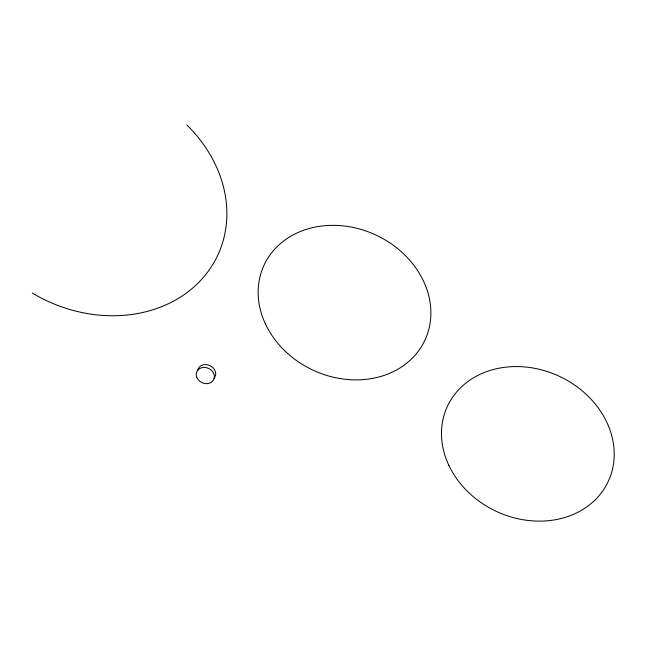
<?xml version="1.0" encoding="UTF-8"?>
<svg xmlns="http://www.w3.org/2000/svg" width="646" height="646" viewBox="0 0 646 646"><rect width="100%" height="100%" fill="white"/><g stroke="black" fill="none" stroke-linecap="round" stroke-linejoin="round"><path stroke-width="0.97" d="M186.751 124.896A135.402 113.688 25.1 0 1 201.334 279.694A135.402 113.688 25.1 0 1 32.3 293.05M197.603 370.764A9.343 7.841 25.1 0 1 209.942 365.604A9.343 7.841 25.1 0 1 213.971 378.37M265.449 323.969A88.752 74.524 25.1 0 0 414.143 356.253A88.752 74.524 25.1 0 0 353.943 227.618A88.752 74.524 25.1 0 0 265.449 323.969M448.784 465.201A88.752 74.524 25.1 0 0 597.485 497.485A88.752 74.524 25.1 0 0 537.278 368.85A88.752 74.524 25.1 0 0 448.784 465.201M196.998 377.797A9.343 7.841 25.1 0 0 212.647 381.197A9.343 7.841 25.1 0 0 206.308 367.655A9.343 7.841 25.1 0 0 196.998 377.797"/></g></svg>
